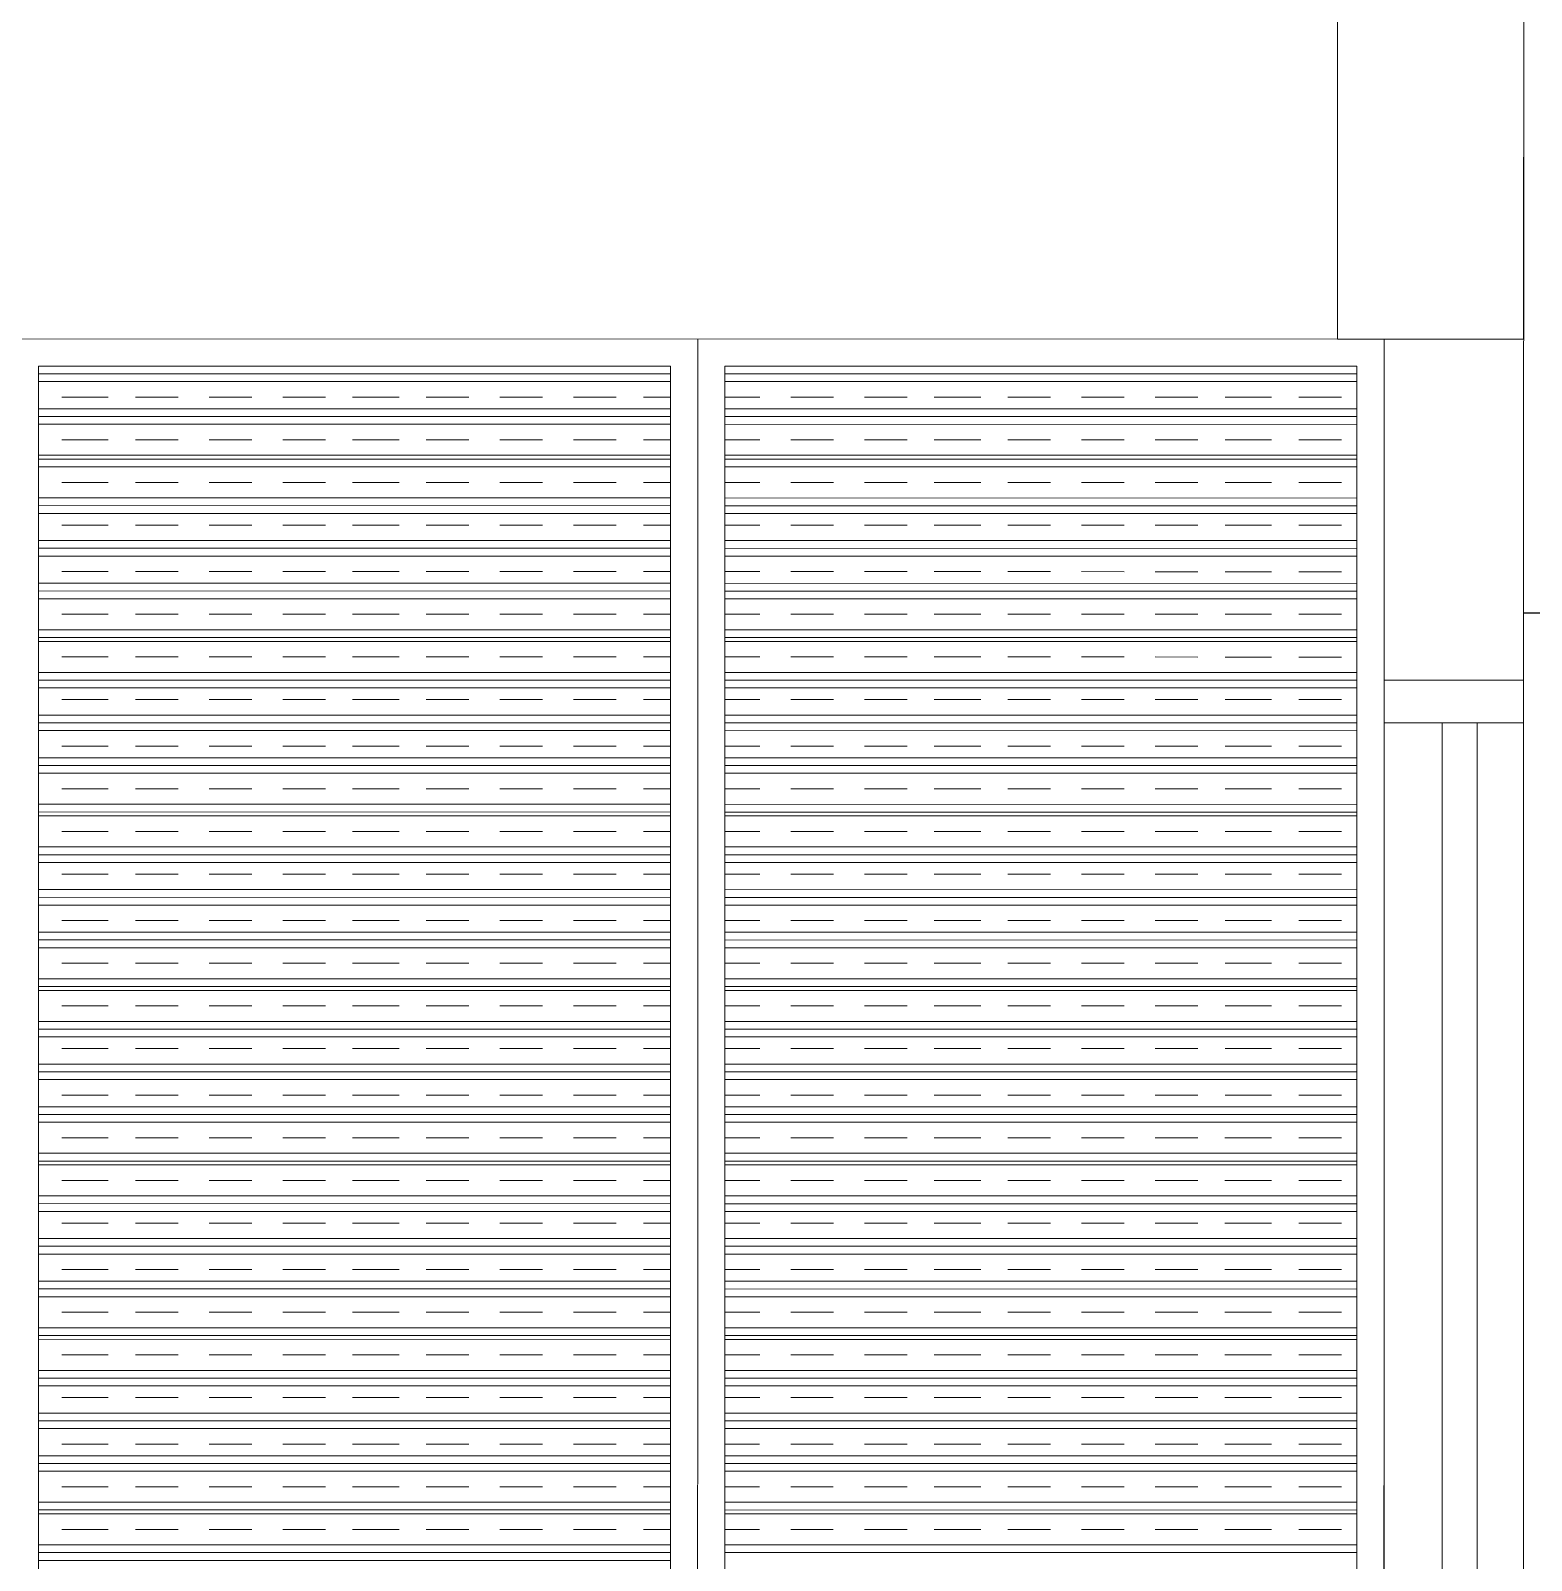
# Model space of a CAD drawing. Extents: x 3377 to 3790, y 1673 to 1846.
# Drawn here: x 3539.449 to 3541.087, y 1763.564 to 1765.233 of the extents above; entities that cross this region are included whole.
import ezdxf

# ---------------------------------------------------------------- set-up
doc = ezdxf.new("R2010")
doc.units = 0
doc.header["$LTSCALE"] = 2
for name, color, linetype, true_color in [('PDF7_0', 7, 'Continuous', 0xc6c6c6), ('PDF7_04-DETALHE', 7, 'Continuous', 0xc6c6c6), ('PDF7_13-CORTE', 7, 'Continuous', 0xe3e3e3)]:
    doc.layers.add(name, color=color, linetype=linetype, true_color=true_color)
doc.layers.add('PDF7_08-COTAS', color=7, linetype='Continuous')

msp = doc.modelspace()

# ---------------------------------------------------------------- linework, layer by layer
at = {"color": 1}
msp.add_line((3541.0786, 1764.5976), (3544.8675, 1764.5976), dxfattribs=at)
at = {"layer": 'PDF7_0', "color": 252, "lineweight": 0, "true_color": 0x8e8e8e}
for points in [[(3539.458, 1764.8585), (3540.1477, 1764.8585)], [(3540.2069, 1764.8585), (3540.8967, 1764.8584)], [(3539.458, 1764.8501), (3540.1477, 1764.85)], [(3540.2069, 1764.85), (3540.8967, 1764.85)], [(3539.458, 1764.8205), (3540.1477, 1764.8204)], [(3539.4834, 1764.8331), (3539.5341, 1764.8331)], [(3539.5638, 1764.8331), (3539.6103, 1764.8331)], [(3539.6442, 1764.8331), (3539.6907, 1764.8331)], [(3539.7246, 1764.8331), (3539.7711, 1764.8331)], [(3539.8007, 1764.8331), (3539.8515, 1764.8331)], [(3539.8811, 1764.8331), (3539.9277, 1764.8331)], [(3539.9615, 1764.8331), (3540.0081, 1764.8331)], [(3540.0419, 1764.8331), (3540.0885, 1764.8331)], [(3540.1181, 1764.8331), (3540.1477, 1764.8331)], [(3540.2069, 1764.8331), (3540.245, 1764.8331)], [(3540.2069, 1764.8204), (3540.8967, 1764.8204)], [(3540.2789, 1764.8331), (3540.3254, 1764.8331)], [(3540.3593, 1764.8331), (3540.4058, 1764.8331)], [(3540.4354, 1764.8331), (3540.4862, 1764.8331)], [(3540.5158, 1764.8331), (3540.5624, 1764.8331)], [(3540.5962, 1764.8331), (3540.6428, 1764.8331)], [(3540.6766, 1764.8331), (3540.7232, 1764.8331)], [(3540.7528, 1764.8331), (3540.8036, 1764.8331)], [(3540.8332, 1764.8331), (3540.8797, 1764.833)], [(3539.458, 1764.812), (3540.1477, 1764.8119)], [(3539.458, 1764.8035), (3540.1477, 1764.8035)], [(3540.2069, 1764.8119), (3540.8967, 1764.8119)], [(3540.2069, 1764.8035), (3540.8967, 1764.8034)], [(3539.4834, 1764.7866), (3539.5341, 1764.7866)], [(3539.5638, 1764.7866), (3539.6103, 1764.7866)], [(3539.6441, 1764.7866), (3539.6907, 1764.7866)], [(3539.7245, 1764.7866), (3539.7711, 1764.7866)], [(3539.8007, 1764.7866), (3539.8515, 1764.7866)], [(3539.8811, 1764.7866), (3539.9277, 1764.7866)], [(3539.9615, 1764.7866), (3540.0081, 1764.7866)], [(3540.0419, 1764.7866), (3540.0885, 1764.7866)], [(3540.1181, 1764.7866), (3540.1477, 1764.7866)], [(3540.2069, 1764.7865), (3540.245, 1764.7865)], [(3540.2789, 1764.7865), (3540.3254, 1764.7865)], [(3540.3593, 1764.7865), (3540.4058, 1764.7865)], [(3540.4354, 1764.7865), (3540.4862, 1764.7865)], [(3540.5158, 1764.7865), (3540.5624, 1764.7865)], [(3540.5962, 1764.7865), (3540.6428, 1764.7865)], [(3540.6766, 1764.7865), (3540.7232, 1764.7865)], [(3540.7528, 1764.7865), (3540.8036, 1764.7865)], [(3540.8332, 1764.7865), (3540.8797, 1764.7865)], [(3539.458, 1764.7697), (3540.1477, 1764.7696)], [(3540.2069, 1764.7696), (3540.8967, 1764.7696)], [(3539.458, 1764.7654), (3540.1477, 1764.7654)], [(3539.458, 1764.757), (3540.1477, 1764.7569)], [(3540.2069, 1764.7654), (3540.8967, 1764.7653)], [(3540.2069, 1764.7569), (3540.8967, 1764.7569)], [(3539.4833, 1764.74), (3539.5341, 1764.74)], [(3539.5637, 1764.74), (3539.6103, 1764.74)], [(3539.6441, 1764.74), (3539.6907, 1764.74)], [(3539.7245, 1764.74), (3539.7711, 1764.74)], [(3539.8007, 1764.74), (3539.8515, 1764.74)], [(3539.8811, 1764.74), (3539.9277, 1764.74)], [(3539.9615, 1764.74), (3540.0081, 1764.74)], [(3540.0419, 1764.74), (3540.0885, 1764.74)], [(3540.1181, 1764.74), (3540.1477, 1764.74)], [(3540.2069, 1764.74), (3540.245, 1764.74)], [(3540.2789, 1764.74), (3540.3254, 1764.74)], [(3540.3593, 1764.74), (3540.4058, 1764.74)], [(3540.4354, 1764.74), (3540.4862, 1764.74)], [(3540.5158, 1764.74), (3540.5624, 1764.74)], [(3540.5962, 1764.74), (3540.6428, 1764.74)], [(3540.6766, 1764.74), (3540.7232, 1764.74)], [(3540.7528, 1764.74), (3540.8036, 1764.74)], [(3540.8332, 1764.74), (3540.8797, 1764.74)], [(3539.458, 1764.7231), (3540.1477, 1764.7231)], [(3540.2069, 1764.7231), (3540.8967, 1764.723)], [(3539.458, 1764.7147), (3540.1477, 1764.7146)], [(3539.458, 1764.7062), (3540.1477, 1764.7062)], [(3540.2069, 1764.7146), (3540.8967, 1764.7146)], [(3540.2069, 1764.7061), (3540.8967, 1764.7061)], [(3539.4833, 1764.6935), (3539.5341, 1764.6935)], [(3539.5637, 1764.6935), (3539.6103, 1764.6935)], [(3539.6441, 1764.6935), (3539.6907, 1764.6935)], [(3539.7245, 1764.6935), (3539.7711, 1764.6935)], [(3539.8007, 1764.6935), (3539.8515, 1764.6935)], [(3539.8811, 1764.6935), (3539.9277, 1764.6935)], [(3539.9615, 1764.6935), (3540.0081, 1764.6935)], [(3540.0419, 1764.6935), (3540.0884, 1764.6935)], [(3540.1181, 1764.6935), (3540.1477, 1764.6935)], [(3540.2069, 1764.6935), (3540.245, 1764.6935)], [(3540.2789, 1764.6935), (3540.3254, 1764.6934)], [(3540.3593, 1764.6934), (3540.4058, 1764.6934)], [(3540.4354, 1764.6934), (3540.4862, 1764.6934)], [(3540.5158, 1764.6934), (3540.5624, 1764.6934)], [(3540.5962, 1764.6934), (3540.6428, 1764.6934)], [(3540.6766, 1764.6934), (3540.7232, 1764.6934)], [(3540.7528, 1764.6934), (3540.8036, 1764.6934)], [(3540.8332, 1764.6934), (3540.8797, 1764.6934)], [(3539.458, 1764.6766), (3540.1477, 1764.6765)], [(3539.458, 1764.6681), (3540.1477, 1764.6681)], [(3540.2069, 1764.6765), (3540.8967, 1764.6765)], [(3540.2069, 1764.6681), (3540.8967, 1764.668)], [(3539.458, 1764.6597), (3540.1477, 1764.6596)], [(3540.2069, 1764.6596), (3540.8967, 1764.6596)], [(3539.4833, 1764.6427), (3539.5341, 1764.6427)], [(3539.5637, 1764.6427), (3539.6103, 1764.6427)], [(3539.6441, 1764.6427), (3539.6907, 1764.6427)], [(3539.7245, 1764.6427), (3539.7711, 1764.6427)], [(3539.8007, 1764.6427), (3539.8515, 1764.6427)], [(3539.8811, 1764.6427), (3539.9276, 1764.6427)], [(3539.9615, 1764.6427), (3540.008, 1764.6427)], [(3540.0419, 1764.6427), (3540.0884, 1764.6427)], [(3540.1181, 1764.6427), (3540.1477, 1764.6427)], [(3540.2069, 1764.6427), (3540.245, 1764.6427)], [(3540.2789, 1764.6427), (3540.3254, 1764.6427)], [(3540.3593, 1764.6427), (3540.4058, 1764.6427)], [(3540.4354, 1764.6427), (3540.4862, 1764.6427)], [(3540.5158, 1764.6427), (3540.5624, 1764.6427)], [(3540.5962, 1764.6427), (3540.6428, 1764.6426)], [(3540.6766, 1764.6426), (3540.7232, 1764.6426)], [(3540.7528, 1764.6426), (3540.8036, 1764.6426)], [(3540.8332, 1764.6426), (3540.8797, 1764.6426)], [(3539.458, 1764.63), (3540.1477, 1764.63)], [(3539.458, 1764.6216), (3540.1477, 1764.6215)], [(3540.2069, 1764.63), (3540.8967, 1764.6299)], [(3540.2069, 1764.6215), (3540.8967, 1764.6215)], [(3539.458, 1764.6131), (3540.1477, 1764.6131)], [(3540.2069, 1764.6131), (3540.8967, 1764.613)], [(3539.4833, 1764.5962), (3539.5341, 1764.5962)], [(3539.5637, 1764.5962), (3539.6103, 1764.5962)], [(3539.6441, 1764.5962), (3539.6907, 1764.5962)], [(3539.7245, 1764.5962), (3539.7711, 1764.5962)], [(3539.8007, 1764.5962), (3539.8515, 1764.5962)], [(3539.8811, 1764.5962), (3539.9276, 1764.5961)], [(3539.9615, 1764.5961), (3540.008, 1764.5961)], [(3540.0419, 1764.5961), (3540.0884, 1764.5961)], [(3540.1181, 1764.5961), (3540.1477, 1764.5961)], [(3540.2069, 1764.5961), (3540.245, 1764.5961)], [(3540.2789, 1764.5961), (3540.3254, 1764.5961)], [(3540.3593, 1764.5961), (3540.4058, 1764.5961)], [(3540.4354, 1764.5961), (3540.4862, 1764.5961)], [(3540.5158, 1764.5961), (3540.5624, 1764.5961)], [(3540.5962, 1764.5961), (3540.6428, 1764.5961)], [(3540.6766, 1764.5961), (3540.7232, 1764.5961)], [(3540.7528, 1764.5961), (3540.8036, 1764.5961)], [(3540.8332, 1764.5961), (3540.8797, 1764.5961)], [(3539.4579, 1764.5793), (3540.1477, 1764.5792)], [(3539.4579, 1764.5708), (3540.1477, 1764.5707)], [(3540.2069, 1764.5792), (3540.8967, 1764.5792)], [(3540.2069, 1764.5707), (3540.8967, 1764.5707)], [(3539.4579, 1764.5666), (3540.1477, 1764.5665)], [(3540.2069, 1764.5665), (3540.8967, 1764.5665)], [(3539.4833, 1764.5496), (3539.5341, 1764.5496)], [(3539.5637, 1764.5496), (3539.6103, 1764.5496)], [(3539.6441, 1764.5496), (3539.6907, 1764.5496)], [(3539.7245, 1764.5496), (3539.7711, 1764.5496)], [(3539.8007, 1764.5496), (3539.8515, 1764.5496)], [(3539.8811, 1764.5496), (3539.9276, 1764.5496)], [(3539.9615, 1764.5496), (3540.008, 1764.5496)], [(3540.0419, 1764.5496), (3540.0884, 1764.5496)], [(3540.1181, 1764.5496), (3540.1477, 1764.5496)], [(3540.2069, 1764.5496), (3540.245, 1764.5496)], [(3540.2789, 1764.5496), (3540.3254, 1764.5496)], [(3540.3593, 1764.5496), (3540.4058, 1764.5496)], [(3540.4354, 1764.5496), (3540.4862, 1764.5496)], [(3540.5158, 1764.5496), (3540.5624, 1764.5496)], [(3540.5962, 1764.5496), (3540.6428, 1764.5496)], [(3540.6766, 1764.5496), (3540.7232, 1764.5495)], [(3540.7528, 1764.5495), (3540.8036, 1764.5495)], [(3540.8332, 1764.5495), (3540.8797, 1764.5495)], [(3539.4579, 1764.5327), (3540.1477, 1764.5327)], [(3539.4579, 1764.5242), (3540.1477, 1764.5242)], [(3540.2069, 1764.5327), (3540.8967, 1764.5326)], [(3540.2069, 1764.5242), (3540.8967, 1764.5241)], [(3539.4579, 1764.5158), (3540.1477, 1764.5157)], [(3539.4833, 1764.5031), (3539.5341, 1764.5031)], [(3539.5637, 1764.5031), (3539.6103, 1764.5031)], [(3539.6441, 1764.5031), (3539.6907, 1764.5031)], [(3539.7245, 1764.5031), (3539.7711, 1764.5031)], [(3539.8007, 1764.5031), (3539.8515, 1764.5031)], [(3539.8811, 1764.5031), (3539.9276, 1764.5031)], [(3539.9615, 1764.5031), (3540.008, 1764.5031)], [(3540.0419, 1764.503), (3540.0884, 1764.503)], [(3540.1181, 1764.503), (3540.1477, 1764.503)], [(3540.2069, 1764.5157), (3540.8967, 1764.5157)], [(3540.2069, 1764.503), (3540.245, 1764.503)], [(3540.2789, 1764.503), (3540.3254, 1764.503)], [(3540.3593, 1764.503), (3540.4058, 1764.503)], [(3540.4354, 1764.503), (3540.4862, 1764.503)], [(3540.5158, 1764.503), (3540.5624, 1764.503)], [(3540.5962, 1764.503), (3540.6428, 1764.503)], [(3540.6766, 1764.503), (3540.7232, 1764.503)], [(3540.7528, 1764.503), (3540.8036, 1764.503)], [(3540.8332, 1764.503), (3540.8797, 1764.503)], [(3539.4579, 1764.4862), (3540.1477, 1764.4861)], [(3540.2069, 1764.4861), (3540.8966, 1764.4861)], [(3539.4579, 1764.4777), (3540.1477, 1764.4777)], [(3539.4579, 1764.4692), (3540.1477, 1764.4692)], [(3540.2069, 1764.4776), (3540.8966, 1764.4776)], [(3540.2069, 1764.4692), (3540.8966, 1764.4691)], [(3539.4833, 1764.4523), (3539.5341, 1764.4523)], [(3539.5637, 1764.4523), (3539.6103, 1764.4523)], [(3539.6441, 1764.4523), (3539.6907, 1764.4523)], [(3539.7245, 1764.4523), (3539.7711, 1764.4523)], [(3539.8007, 1764.4523), (3539.8515, 1764.4523)], [(3539.8811, 1764.4523), (3539.9276, 1764.4523)], [(3539.9615, 1764.4523), (3540.008, 1764.4523)], [(3540.0419, 1764.4523), (3540.0884, 1764.4523)], [(3540.1181, 1764.4523), (3540.1477, 1764.4523)], [(3540.2069, 1764.4523), (3540.245, 1764.4523)], [(3540.2789, 1764.4523), (3540.3254, 1764.4523)], [(3540.3592, 1764.4523), (3540.4058, 1764.4522)], [(3540.4354, 1764.4522), (3540.4862, 1764.4522)], [(3540.5158, 1764.4522), (3540.5624, 1764.4522)], [(3540.5962, 1764.4522), (3540.6428, 1764.4522)], [(3540.6766, 1764.4522), (3540.7232, 1764.4522)], [(3540.7528, 1764.4522), (3540.8036, 1764.4522)], [(3540.8332, 1764.4522), (3540.8797, 1764.4522)], [(3539.4579, 1764.4396), (3540.1477, 1764.4396)], [(3540.2069, 1764.4396), (3540.8966, 1764.4395)], [(3539.4579, 1764.4312), (3540.1477, 1764.4311)], [(3539.4579, 1764.4227), (3540.1477, 1764.4226)], [(3540.2069, 1764.4311), (3540.8966, 1764.4311)], [(3540.2069, 1764.4226), (3540.8966, 1764.4226)], [(3539.4833, 1764.4058), (3539.5341, 1764.4058)], [(3539.5637, 1764.4058), (3539.6103, 1764.4058)], [(3539.6441, 1764.4058), (3539.6907, 1764.4057)], [(3539.7245, 1764.4057), (3539.7711, 1764.4057)], [(3539.8007, 1764.4057), (3539.8515, 1764.4057)], [(3539.8811, 1764.4057), (3539.9276, 1764.4057)], [(3539.9615, 1764.4057), (3540.008, 1764.4057)], [(3540.0419, 1764.4057), (3540.0884, 1764.4057)], [(3540.1181, 1764.4057), (3540.1477, 1764.4057)], [(3540.2069, 1764.4057), (3540.245, 1764.4057)], [(3540.2788, 1764.4057), (3540.3254, 1764.4057)], [(3540.3592, 1764.4057), (3540.4058, 1764.4057)], [(3540.4354, 1764.4057), (3540.4862, 1764.4057)], [(3540.5158, 1764.4057), (3540.5624, 1764.4057)], [(3540.5962, 1764.4057), (3540.6428, 1764.4057)], [(3540.6766, 1764.4057), (3540.7232, 1764.4057)], [(3540.7528, 1764.4057), (3540.8036, 1764.4057)], [(3540.8332, 1764.4057), (3540.8797, 1764.4057)], [(3539.4579, 1764.3888), (3540.1477, 1764.3888)], [(3540.2069, 1764.3888), (3540.8966, 1764.3887)], [(3539.4579, 1764.3804), (3540.1477, 1764.3803)], [(3539.4579, 1764.3761), (3540.1477, 1764.3761)], [(3540.2069, 1764.3803), (3540.8966, 1764.3803)], [(3540.2069, 1764.3761), (3540.8966, 1764.376)], [(3539.4833, 1764.3592), (3539.5341, 1764.3592)], [(3539.5637, 1764.3592), (3539.6103, 1764.3592)], [(3539.6441, 1764.3592), (3539.6907, 1764.3592)], [(3539.7245, 1764.3592), (3539.7711, 1764.3592)], [(3539.8007, 1764.3592), (3539.8515, 1764.3592)], [(3539.8811, 1764.3592), (3539.9276, 1764.3592)], [(3539.9615, 1764.3592), (3540.008, 1764.3592)], [(3540.0419, 1764.3592), (3540.0884, 1764.3592)], [(3540.118, 1764.3592), (3540.1477, 1764.3592)], [(3540.2069, 1764.3592), (3540.245, 1764.3592)], [(3540.2788, 1764.3592), (3540.3254, 1764.3592)], [(3540.3592, 1764.3592), (3540.4058, 1764.3592)], [(3540.4354, 1764.3592), (3540.4862, 1764.3591)], [(3540.5158, 1764.3591), (3540.5624, 1764.3591)], [(3540.5962, 1764.3591), (3540.6428, 1764.3591)], [(3540.6766, 1764.3591), (3540.7232, 1764.3591)], [(3540.7528, 1764.3591), (3540.8035, 1764.3591)], [(3540.8332, 1764.3591), (3540.8797, 1764.3591)], [(3539.4579, 1764.3423), (3540.1477, 1764.3422)], [(3539.4579, 1764.3338), (3540.1477, 1764.3338)], [(3540.2069, 1764.3422), (3540.8966, 1764.3422)], [(3540.2069, 1764.3338), (3540.8966, 1764.3337)], [(3539.4579, 1764.3254), (3540.1477, 1764.3253)], [(3540.2069, 1764.3253), (3540.8966, 1764.3253)], [(3539.4833, 1764.3127), (3539.5341, 1764.3127)], [(3539.5637, 1764.3127), (3539.6103, 1764.3127)], [(3539.6441, 1764.3127), (3539.6907, 1764.3127)], [(3539.7245, 1764.3127), (3539.7711, 1764.3127)], [(3539.8007, 1764.3126), (3539.8515, 1764.3126)], [(3539.8811, 1764.3126), (3539.9276, 1764.3126)], [(3539.9615, 1764.3126), (3540.008, 1764.3126)], [(3540.0419, 1764.3126), (3540.0884, 1764.3126)], [(3540.118, 1764.3126), (3540.1477, 1764.3126)], [(3540.2069, 1764.3126), (3540.245, 1764.3126)], [(3540.2788, 1764.3126), (3540.3254, 1764.3126)], [(3540.3592, 1764.3126), (3540.4058, 1764.3126)], [(3540.4354, 1764.3126), (3540.4862, 1764.3126)], [(3540.5158, 1764.3126), (3540.5624, 1764.3126)], [(3540.5962, 1764.3126), (3540.6427, 1764.3126)], [(3540.6766, 1764.3126), (3540.7231, 1764.3126)], [(3540.7528, 1764.3126), (3540.8035, 1764.3126)], [(3540.8332, 1764.3126), (3540.8797, 1764.3126)], [(3539.4579, 1764.2957), (3540.1477, 1764.2957)], [(3539.4579, 1764.2873), (3540.1477, 1764.2872)], [(3540.2069, 1764.2957), (3540.8966, 1764.2956)], [(3540.2069, 1764.2872), (3540.8966, 1764.2872)], [(3539.4579, 1764.2788), (3540.1477, 1764.2788)], [(3540.2069, 1764.2788), (3540.8966, 1764.2787)], [(3539.4833, 1764.2619), (3539.5341, 1764.2619)], [(3539.5637, 1764.2619), (3539.6103, 1764.2619)], [(3539.6441, 1764.2619), (3539.6907, 1764.2619)], [(3539.7245, 1764.2619), (3539.7711, 1764.2619)], [(3539.8007, 1764.2619), (3539.8515, 1764.2619)], [(3539.8811, 1764.2619), (3539.9276, 1764.2619)], [(3539.9615, 1764.2619), (3540.008, 1764.2619)], [(3540.0419, 1764.2619), (3540.0884, 1764.2619)], [(3540.118, 1764.2618), (3540.1477, 1764.2618)], [(3540.2069, 1764.2618), (3540.245, 1764.2618)], [(3540.2788, 1764.2618), (3540.3254, 1764.2618)], [(3540.3592, 1764.2618), (3540.4058, 1764.2618)], [(3540.4354, 1764.2618), (3540.4862, 1764.2618)], [(3540.5158, 1764.2618), (3540.5623, 1764.2618)], [(3540.5962, 1764.2618), (3540.6427, 1764.2618)], [(3540.6766, 1764.2618), (3540.7231, 1764.2618)], [(3540.7528, 1764.2618), (3540.8035, 1764.2618)], [(3540.8332, 1764.2618), (3540.8797, 1764.2618)], [(3539.4579, 1764.2492), (3540.1477, 1764.2492)], [(3539.4579, 1764.2407), (3540.1477, 1764.2407)], [(3540.2069, 1764.2491), (3540.8966, 1764.2491)], [(3540.2069, 1764.2407), (3540.8966, 1764.2406)], [(3539.4579, 1764.2323), (3540.1477, 1764.2322)], [(3540.2069, 1764.2322), (3540.8966, 1764.2322)], [(3539.4833, 1764.2153), (3539.5341, 1764.2153)], [(3539.5637, 1764.2153), (3539.6103, 1764.2153)], [(3539.6441, 1764.2153), (3539.6907, 1764.2153)], [(3539.7245, 1764.2153), (3539.7711, 1764.2153)], [(3539.8007, 1764.2153), (3539.8515, 1764.2153)], [(3539.8811, 1764.2153), (3539.9276, 1764.2153)], [(3539.9615, 1764.2153), (3540.008, 1764.2153)], [(3540.0419, 1764.2153), (3540.0884, 1764.2153)], [(3540.118, 1764.2153), (3540.1477, 1764.2153)], [(3540.2069, 1764.2153), (3540.245, 1764.2153)], [(3540.2788, 1764.2153), (3540.3254, 1764.2153)], [(3540.3592, 1764.2153), (3540.4058, 1764.2153)], [(3540.4354, 1764.2153), (3540.4862, 1764.2153)], [(3540.5158, 1764.2153), (3540.5623, 1764.2153)], [(3540.5962, 1764.2153), (3540.6427, 1764.2153)], [(3540.6766, 1764.2153), (3540.7231, 1764.2153)], [(3540.7528, 1764.2153), (3540.8035, 1764.2153)], [(3540.8332, 1764.2153), (3540.8797, 1764.2153)], [(3539.4579, 1764.1984), (3540.1477, 1764.1984)], [(3539.4579, 1764.19), (3540.1477, 1764.1899)], [(3539.4579, 1764.1857), (3540.1477, 1764.1857)], [(3540.2069, 1764.1984), (3540.8966, 1764.1983)], [(3540.2069, 1764.1899), (3540.8966, 1764.1899)], [(3540.2069, 1764.1857), (3540.8966, 1764.1856)], [(3539.4833, 1764.1688), (3539.5341, 1764.1688)], [(3539.5637, 1764.1688), (3539.6103, 1764.1688)], [(3539.6441, 1764.1688), (3539.6907, 1764.1688)], [(3539.7245, 1764.1688), (3539.7711, 1764.1688)], [(3539.8007, 1764.1688), (3539.8515, 1764.1688)], [(3539.8811, 1764.1688), (3539.9276, 1764.1688)], [(3539.9615, 1764.1688), (3540.008, 1764.1688)], [(3540.0419, 1764.1688), (3540.0884, 1764.1688)], [(3540.118, 1764.1688), (3540.1477, 1764.1688)], [(3540.2069, 1764.1688), (3540.245, 1764.1687)], [(3540.2788, 1764.1687), (3540.3254, 1764.1687)], [(3540.3592, 1764.1687), (3540.4058, 1764.1687)], [(3540.4354, 1764.1687), (3540.4862, 1764.1687)], [(3540.5158, 1764.1687), (3540.5623, 1764.1687)], [(3540.5962, 1764.1687), (3540.6427, 1764.1687)], [(3540.6766, 1764.1687), (3540.7231, 1764.1687)], [(3540.7528, 1764.1687), (3540.8035, 1764.1687)], [(3540.8332, 1764.1687), (3540.8797, 1764.1687)], [(3539.4579, 1764.1519), (3540.1477, 1764.1518)], [(3540.2069, 1764.1518), (3540.8966, 1764.1518)], [(3539.4579, 1764.1434), (3540.1477, 1764.1434)], [(3539.4579, 1764.1349), (3540.1477, 1764.1349)], [(3540.2069, 1764.1434), (3540.8966, 1764.1433)], [(3540.2069, 1764.1349), (3540.8966, 1764.1349)], [(3539.4833, 1764.1223), (3539.5341, 1764.1222)], [(3539.5637, 1764.1222), (3539.6103, 1764.1222)], [(3539.6441, 1764.1222), (3539.6907, 1764.1222)], [(3539.7245, 1764.1222), (3539.771, 1764.1222)], [(3539.8007, 1764.1222), (3539.8514, 1764.1222)], [(3539.8811, 1764.1222), (3539.9276, 1764.1222)], [(3539.9615, 1764.1222), (3540.008, 1764.1222)], [(3540.0419, 1764.1222), (3540.0884, 1764.1222)], [(3540.118, 1764.1222), (3540.1477, 1764.1222)], [(3540.2069, 1764.1222), (3540.245, 1764.1222)], [(3540.2788, 1764.1222), (3540.3254, 1764.1222)], [(3540.3592, 1764.1222), (3540.4058, 1764.1222)], [(3540.4354, 1764.1222), (3540.4862, 1764.1222)], [(3540.5158, 1764.1222), (3540.5623, 1764.1222)], [(3540.5962, 1764.1222), (3540.6427, 1764.1222)], [(3540.6766, 1764.1222), (3540.7231, 1764.1222)], [(3540.7528, 1764.1222), (3540.8035, 1764.1222)], [(3540.8332, 1764.1222), (3540.8797, 1764.1222)], [(3539.4579, 1764.1053), (3540.1476, 1764.1053)], [(3540.2069, 1764.1053), (3540.8966, 1764.1052)], [(3539.4579, 1764.0969), (3540.1476, 1764.0968)], [(3539.4579, 1764.0884), (3540.1476, 1764.0884)], [(3540.2069, 1764.0968), (3540.8966, 1764.0968)], [(3540.2069, 1764.0884), (3540.8966, 1764.0883)], [(3539.4833, 1764.0715), (3539.5341, 1764.0715)], [(3539.5637, 1764.0715), (3539.6102, 1764.0715)], [(3539.6441, 1764.0715), (3539.6906, 1764.0715)], [(3539.7245, 1764.0715), (3539.771, 1764.0715)], [(3539.8007, 1764.0715), (3539.8514, 1764.0714)], [(3539.8811, 1764.0714), (3539.9276, 1764.0714)], [(3539.9615, 1764.0714), (3540.008, 1764.0714)], [(3540.0419, 1764.0714), (3540.0884, 1764.0714)], [(3540.118, 1764.0714), (3540.1476, 1764.0714)], [(3540.2069, 1764.0714), (3540.245, 1764.0714)], [(3540.2788, 1764.0714), (3540.3254, 1764.0714)], [(3540.3592, 1764.0714), (3540.4058, 1764.0714)], [(3540.4354, 1764.0714), (3540.4862, 1764.0714)], [(3540.5158, 1764.0714), (3540.5623, 1764.0714)], [(3540.5962, 1764.0714), (3540.6427, 1764.0714)], [(3540.6766, 1764.0714), (3540.7231, 1764.0714)], [(3540.7528, 1764.0714), (3540.8035, 1764.0714)], [(3540.8332, 1764.0714), (3540.8797, 1764.0714)], [(3539.4579, 1764.0588), (3540.1476, 1764.0587)], [(3539.4579, 1764.0503), (3540.1476, 1764.0503)], [(3540.2069, 1764.0587), (3540.8966, 1764.0587)], [(3540.2069, 1764.0503), (3540.8966, 1764.0502)], [(3539.4579, 1764.0419), (3540.1476, 1764.0418)], [(3540.2069, 1764.0418), (3540.8966, 1764.0418)], [(3539.4833, 1764.0249), (3539.5341, 1764.0249)], [(3539.5637, 1764.0249), (3539.6102, 1764.0249)], [(3539.6441, 1764.0249), (3539.6906, 1764.0249)], [(3539.7245, 1764.0249), (3539.771, 1764.0249)], [(3539.8007, 1764.0249), (3539.8514, 1764.0249)], [(3539.8811, 1764.0249), (3539.9276, 1764.0249)], [(3539.9615, 1764.0249), (3540.008, 1764.0249)], [(3540.0419, 1764.0249), (3540.0884, 1764.0249)], [(3540.118, 1764.0249), (3540.1476, 1764.0249)], [(3540.2069, 1764.0249), (3540.245, 1764.0249)], [(3540.2788, 1764.0249), (3540.3254, 1764.0249)], [(3540.3592, 1764.0249), (3540.4058, 1764.0249)], [(3540.4354, 1764.0249), (3540.4862, 1764.0249)], [(3540.5158, 1764.0249), (3540.5623, 1764.0249)], [(3540.5962, 1764.0249), (3540.6427, 1764.0249)], [(3540.6766, 1764.0248), (3540.7231, 1764.0248)], [(3540.7527, 1764.0248), (3540.8035, 1764.0248)], [(3540.8331, 1764.0248), (3540.8797, 1764.0248)], [(3539.4579, 1764.008), (3540.1476, 1764.008)], [(3539.4579, 1763.9995), (3540.1476, 1763.9995)], [(3540.2069, 1764.008), (3540.8966, 1764.0079)], [(3540.2069, 1763.9995), (3540.8966, 1763.9994)], [(3539.4579, 1763.9953), (3540.1476, 1763.9953)], [(3540.2069, 1763.9953), (3540.8966, 1763.9952)], [(3539.4833, 1763.9784), (3539.5341, 1763.9784)], [(3539.5637, 1763.9784), (3539.6102, 1763.9784)], [(3539.6441, 1763.9784), (3539.6906, 1763.9784)], [(3539.7245, 1763.9784), (3539.771, 1763.9784)], [(3539.8007, 1763.9784), (3539.8514, 1763.9784)], [(3539.8811, 1763.9784), (3539.9276, 1763.9784)], [(3539.9615, 1763.9783), (3540.008, 1763.9783)], [(3540.0419, 1763.9783), (3540.0884, 1763.9783)], [(3540.118, 1763.9783), (3540.1476, 1763.9783)], [(3540.2069, 1763.9783), (3540.245, 1763.9783)], [(3540.2788, 1763.9783), (3540.3254, 1763.9783)], [(3540.3592, 1763.9783), (3540.4058, 1763.9783)], [(3540.4354, 1763.9783), (3540.4862, 1763.9783)], [(3540.5158, 1763.9783), (3540.5623, 1763.9783)], [(3540.5962, 1763.9783), (3540.6427, 1763.9783)], [(3540.6766, 1763.9783), (3540.7231, 1763.9783)], [(3540.7527, 1763.9783), (3540.8035, 1763.9783)], [(3540.8331, 1763.9783), (3540.8797, 1763.9783)], [(3539.4579, 1763.9615), (3540.1476, 1763.9614)], [(3539.4579, 1763.953), (3540.1476, 1763.9529)], [(3540.2069, 1763.9614), (3540.8966, 1763.9614)], [(3540.2069, 1763.9529), (3540.8966, 1763.9529)], [(3539.4579, 1763.9445), (3540.1476, 1763.9445)], [(3540.2069, 1763.9445), (3540.8966, 1763.9444)], [(3539.4833, 1763.9318), (3539.5341, 1763.9318)], [(3539.5637, 1763.9318), (3539.6102, 1763.9318)], [(3539.6441, 1763.9318), (3539.6906, 1763.9318)], [(3539.7245, 1763.9318), (3539.771, 1763.9318)], [(3539.8007, 1763.9318), (3539.8514, 1763.9318)], [(3539.8811, 1763.9318), (3539.9276, 1763.9318)], [(3539.9615, 1763.9318), (3540.008, 1763.9318)], [(3540.0419, 1763.9318), (3540.0884, 1763.9318)], [(3540.118, 1763.9318), (3540.1476, 1763.9318)], [(3540.2069, 1763.9318), (3540.245, 1763.9318)], [(3540.2788, 1763.9318), (3540.3254, 1763.9318)], [(3540.3592, 1763.9318), (3540.4058, 1763.9318)], [(3540.4354, 1763.9318), (3540.4862, 1763.9318)], [(3540.5158, 1763.9318), (3540.5623, 1763.9318)], [(3540.5962, 1763.9318), (3540.6427, 1763.9318)], [(3540.6766, 1763.9318), (3540.7231, 1763.9318)], [(3540.7527, 1763.9318), (3540.8035, 1763.9317)], [(3540.8331, 1763.9317), (3540.8797, 1763.9317)], [(3539.4579, 1763.9149), (3540.1476, 1763.9149)], [(3539.4579, 1763.9064), (3540.1476, 1763.9064)], [(3540.2069, 1763.9149), (3540.8966, 1763.9148)], [(3540.2069, 1763.9064), (3540.8966, 1763.9064)], [(3539.4579, 1763.898), (3540.1476, 1763.8979)], [(3540.2069, 1763.8979), (3540.8966, 1763.8979)], [(3539.4579, 1763.8684), (3540.1476, 1763.8683)], [(3539.4833, 1763.8811), (3539.5341, 1763.8811)], [(3539.5637, 1763.8811), (3539.6102, 1763.881)], [(3539.6441, 1763.881), (3539.6906, 1763.881)], [(3539.7245, 1763.881), (3539.771, 1763.881)], [(3539.8007, 1763.881), (3539.8514, 1763.881)], [(3539.8811, 1763.881), (3539.9276, 1763.881)], [(3539.9615, 1763.881), (3540.008, 1763.881)], [(3540.0418, 1763.881), (3540.0884, 1763.881)], [(3540.118, 1763.881), (3540.1476, 1763.881)], [(3540.2069, 1763.881), (3540.245, 1763.881)], [(3540.2069, 1763.8683), (3540.8966, 1763.8683)], [(3540.2788, 1763.881), (3540.3254, 1763.881)], [(3540.3592, 1763.881), (3540.4058, 1763.881)], [(3540.4354, 1763.881), (3540.4862, 1763.881)], [(3540.5158, 1763.881), (3540.5623, 1763.881)], [(3540.5962, 1763.881), (3540.6427, 1763.881)], [(3540.6766, 1763.881), (3540.7231, 1763.881)], [(3540.7527, 1763.881), (3540.8035, 1763.881)], [(3540.8331, 1763.881), (3540.8797, 1763.881)], [(3539.4579, 1763.8599), (3540.1476, 1763.8599)], [(3539.4579, 1763.8514), (3540.1476, 1763.8514)], [(3540.2069, 1763.8599), (3540.8966, 1763.8598)], [(3540.2069, 1763.8514), (3540.8966, 1763.8513)], [(3539.4833, 1763.8345), (3539.5341, 1763.8345)], [(3539.5637, 1763.8345), (3539.6102, 1763.8345)], [(3539.6441, 1763.8345), (3539.6906, 1763.8345)], [(3539.7245, 1763.8345), (3539.771, 1763.8345)], [(3539.8007, 1763.8345), (3539.8514, 1763.8345)], [(3539.881, 1763.8345), (3539.9276, 1763.8345)], [(3539.9614, 1763.8345), (3540.008, 1763.8345)], [(3540.0418, 1763.8345), (3540.0884, 1763.8345)], [(3540.118, 1763.8345), (3540.1476, 1763.8345)], [(3540.2069, 1763.8345), (3540.245, 1763.8345)], [(3540.2788, 1763.8345), (3540.3254, 1763.8345)], [(3540.3592, 1763.8345), (3540.4058, 1763.8344)], [(3540.4354, 1763.8344), (3540.4862, 1763.8344)], [(3540.5158, 1763.8344), (3540.5623, 1763.8344)], [(3540.5962, 1763.8344), (3540.6427, 1763.8344)], [(3540.6766, 1763.8344), (3540.7231, 1763.8344)], [(3540.7527, 1763.8344), (3540.8035, 1763.8344)], [(3540.8331, 1763.8344), (3540.8797, 1763.8344)], [(3539.4579, 1763.8176), (3540.1476, 1763.8175)], [(3540.2069, 1763.8175), (3540.8966, 1763.8175)], [(3539.4579, 1763.8091), (3540.1476, 1763.8091)], [(3539.4579, 1763.8049), (3540.1476, 1763.8048)], [(3540.2069, 1763.8091), (3540.8966, 1763.809)], [(3540.2069, 1763.8048), (3540.8966, 1763.8048)], [(3539.4833, 1763.788), (3539.5341, 1763.788)], [(3539.5637, 1763.788), (3539.6102, 1763.788)], [(3539.6441, 1763.788), (3539.6906, 1763.788)], [(3539.7245, 1763.7879), (3539.771, 1763.7879)], [(3539.8006, 1763.7879), (3539.8514, 1763.7879)], [(3539.881, 1763.7879), (3539.9276, 1763.7879)], [(3539.9614, 1763.7879), (3540.008, 1763.7879)], [(3540.0418, 1763.7879), (3540.0884, 1763.7879)], [(3540.118, 1763.7879), (3540.1476, 1763.7879)], [(3540.2069, 1763.7879), (3540.245, 1763.7879)], [(3540.2788, 1763.7879), (3540.3254, 1763.7879)], [(3540.3592, 1763.7879), (3540.4058, 1763.7879)], [(3540.4354, 1763.7879), (3540.4861, 1763.7879)], [(3540.5158, 1763.7879), (3540.5623, 1763.7879)], [(3540.5962, 1763.7879), (3540.6427, 1763.7879)], [(3540.6766, 1763.7879), (3540.7231, 1763.7879)], [(3540.7527, 1763.7879), (3540.8035, 1763.7879)], [(3540.8331, 1763.7879), (3540.8797, 1763.7879)], [(3539.4579, 1763.771), (3540.1476, 1763.771)], [(3540.2069, 1763.771), (3540.8966, 1763.7709)], [(3539.4579, 1763.7626), (3540.1476, 1763.7625)], [(3539.4579, 1763.7541), (3540.1476, 1763.7541)], [(3540.2069, 1763.7625), (3540.8966, 1763.7625)], [(3540.2069, 1763.7541), (3540.8966, 1763.754)], [(3539.4833, 1763.7414), (3539.5341, 1763.7414)], [(3539.5637, 1763.7414), (3539.6102, 1763.7414)], [(3539.6441, 1763.7414), (3539.6906, 1763.7414)], [(3539.7245, 1763.7414), (3539.771, 1763.7414)], [(3539.8006, 1763.7414), (3539.8514, 1763.7414)], [(3539.881, 1763.7414), (3539.9276, 1763.7414)], [(3539.9614, 1763.7414), (3540.008, 1763.7414)], [(3540.0418, 1763.7414), (3540.0884, 1763.7414)], [(3540.118, 1763.7414), (3540.1476, 1763.7414)], [(3540.2069, 1763.7414), (3540.245, 1763.7414)], [(3540.2788, 1763.7414), (3540.3253, 1763.7414)], [(3540.3592, 1763.7414), (3540.4057, 1763.7414)], [(3540.4354, 1763.7414), (3540.4861, 1763.7414)], [(3540.5158, 1763.7413), (3540.5623, 1763.7413)], [(3540.5962, 1763.7413), (3540.6427, 1763.7413)], [(3540.6766, 1763.7413), (3540.7231, 1763.7413)], [(3540.7527, 1763.7413), (3540.8035, 1763.7413)], [(3540.8331, 1763.7413), (3540.8797, 1763.7413)], [(3539.4579, 1763.7245), (3540.1476, 1763.7244)], [(3539.4579, 1763.716), (3540.1476, 1763.716)], [(3540.2069, 1763.7244), (3540.8966, 1763.7244)], [(3540.2069, 1763.716), (3540.8966, 1763.7159)], [(3539.4579, 1763.7076), (3540.1476, 1763.7075)], [(3540.2069, 1763.7075), (3540.8966, 1763.7075)], [(3539.4833, 1763.6906), (3539.5341, 1763.6906)], [(3539.5637, 1763.6906), (3539.6102, 1763.6906)], [(3539.6441, 1763.6906), (3539.6906, 1763.6906)], [(3539.7245, 1763.6906), (3539.771, 1763.6906)], [(3539.8006, 1763.6906), (3539.8514, 1763.6906)], [(3539.881, 1763.6906), (3539.9276, 1763.6906)], [(3539.9614, 1763.6906), (3540.008, 1763.6906)], [(3540.0418, 1763.6906), (3540.0884, 1763.6906)], [(3540.118, 1763.6906), (3540.1476, 1763.6906)], [(3540.2069, 1763.6906), (3540.2449, 1763.6906)], [(3540.2788, 1763.6906), (3540.3253, 1763.6906)], [(3540.3592, 1763.6906), (3540.4057, 1763.6906)], [(3540.4354, 1763.6906), (3540.4861, 1763.6906)], [(3540.5158, 1763.6906), (3540.5623, 1763.6906)], [(3540.5962, 1763.6906), (3540.6427, 1763.6906)], [(3540.6766, 1763.6906), (3540.7231, 1763.6906)], [(3540.7527, 1763.6906), (3540.8035, 1763.6906)], [(3540.8331, 1763.6906), (3540.8797, 1763.6905)], [(3539.4579, 1763.6779), (3540.1476, 1763.6779)], [(3539.4579, 1763.6695), (3540.1476, 1763.6694)], [(3540.2069, 1763.6779), (3540.8966, 1763.6779)], [(3540.2069, 1763.6694), (3540.8966, 1763.6694)], [(3539.4579, 1763.661), (3540.1476, 1763.661)], [(3540.2069, 1763.661), (3540.8966, 1763.6609)], [(3539.4833, 1763.6441), (3539.5341, 1763.6441)], [(3539.5637, 1763.6441), (3539.6102, 1763.6441)], [(3539.6441, 1763.6441), (3539.6906, 1763.6441)], [(3539.7245, 1763.6441), (3539.771, 1763.6441)], [(3539.8006, 1763.6441), (3539.8514, 1763.6441)], [(3539.881, 1763.6441), (3539.9276, 1763.6441)], [(3539.9614, 1763.6441), (3540.008, 1763.6441)], [(3540.0418, 1763.6441), (3540.0884, 1763.6441)], [(3540.118, 1763.6441), (3540.1476, 1763.644)], [(3540.2069, 1763.644), (3540.2449, 1763.644)], [(3540.2788, 1763.644), (3540.3253, 1763.644)], [(3540.3592, 1763.644), (3540.4057, 1763.644)], [(3540.4354, 1763.644), (3540.4861, 1763.644)], [(3540.5158, 1763.644), (3540.5623, 1763.644)], [(3540.5962, 1763.644), (3540.6427, 1763.644)], [(3540.6766, 1763.644), (3540.7231, 1763.644)], [(3540.7527, 1763.644), (3540.8035, 1763.644)], [(3540.8331, 1763.644), (3540.8797, 1763.644)], [(3539.4579, 1763.6272), (3540.1476, 1763.6271)], [(3539.4579, 1763.6187), (3540.1476, 1763.6187)], [(3540.2069, 1763.6271), (3540.8966, 1763.6271)], [(3540.2069, 1763.6187), (3540.8966, 1763.6186)], [(3539.4579, 1763.6145), (3540.1476, 1763.6144)], [(3540.2069, 1763.6144), (3540.8966, 1763.6144)], [(3539.4833, 1763.5975), (3539.5341, 1763.5975)], [(3539.5637, 1763.5975), (3539.6102, 1763.5975)], [(3539.6441, 1763.5975), (3539.6906, 1763.5975)], [(3539.7245, 1763.5975), (3539.771, 1763.5975)], [(3539.8006, 1763.5975), (3539.8514, 1763.5975)], [(3539.881, 1763.5975), (3539.9276, 1763.5975)], [(3539.9614, 1763.5975), (3540.008, 1763.5975)], [(3540.0418, 1763.5975), (3540.0884, 1763.5975)], [(3540.118, 1763.5975), (3540.1476, 1763.5975)], [(3540.2069, 1763.5975), (3540.2449, 1763.5975)], [(3540.2788, 1763.5975), (3540.3253, 1763.5975)], [(3540.3592, 1763.5975), (3540.4057, 1763.5975)], [(3540.4354, 1763.5975), (3540.4861, 1763.5975)], [(3540.5158, 1763.5975), (3540.5623, 1763.5975)], [(3540.5962, 1763.5975), (3540.6427, 1763.5975)], [(3540.6766, 1763.5975), (3540.7231, 1763.5975)], [(3540.7527, 1763.5975), (3540.8035, 1763.5975)], [(3540.8331, 1763.5975), (3540.8797, 1763.5975)], [(3539.4579, 1763.5806), (3540.1476, 1763.5806)], [(3539.4579, 1763.5722), (3540.1476, 1763.5721)], [(3540.2069, 1763.5806), (3540.8966, 1763.5805)], [(3540.2069, 1763.5721), (3540.8966, 1763.5721)], [(3539.4579, 1763.5637), (3540.1476, 1763.5637)]]:
    msp.add_lwpolyline(points, dxfattribs=at)
at = {"layer": 'PDF7_04-DETALHE', "lineweight": 0}
msp.add_lwpolyline([(3540.1773, 1764.8966), (3540.1772, 1762.3958)], dxfattribs=at)
for points in [[(3540.1475, 1762.4254), (3539.4578, 1762.4254), (3539.458, 1764.867), (3540.1477, 1764.867)], [(3540.2068, 1762.4254), (3540.2069, 1764.8669), (3540.8967, 1764.8669), (3540.8965, 1762.4253)]]:
    msp.add_lwpolyline(points, close=True, dxfattribs=at)
at = {"layer": 'PDF7_08-COTAS', "lineweight": 0}
for points in [[(3541.0786, 1764.5241), (3540.9263, 1764.5241), (3540.9263, 1764.4776), (3541.0786, 1764.4776)], [(3541.0277, 1762.4084), (3540.9896, 1762.4084), (3540.9897, 1764.4776), (3541.0278, 1764.4776)]]:
    msp.add_lwpolyline(points, close=True, dxfattribs=at)
for points in [[(3540.9261, 1762.3957), (3540.9263, 1764.4776)], [(3541.0786, 1764.4776), (3541.0785, 1762.3957)]]:
    msp.add_lwpolyline(points, dxfattribs=at)
at = {"layer": 'PDF7_13-CORTE', "color": 7, "lineweight": 0}
msp.add_lwpolyline([(3541.0786, 1764.5241), (3541.0787, 1765.2646), (3541.0787, 1765.3958), (3541.0788, 1766.7964), (3541.0534, 1766.7964), (3541.0537, 1771.4257)], dxfattribs=at)
for points in [[(3540.8755, 1764.8965), (3541.0786, 1764.8965), (3541.0787, 1765.2943), (3540.8755, 1765.2943)], [(3540.9261, 1762.3957), (3540.9263, 1764.8965), (3539.4284, 1764.8966), (3539.4282, 1762.3958)]]:
    msp.add_lwpolyline(points, close=True, dxfattribs=at)

doc.saveas('drawing.dxf')
